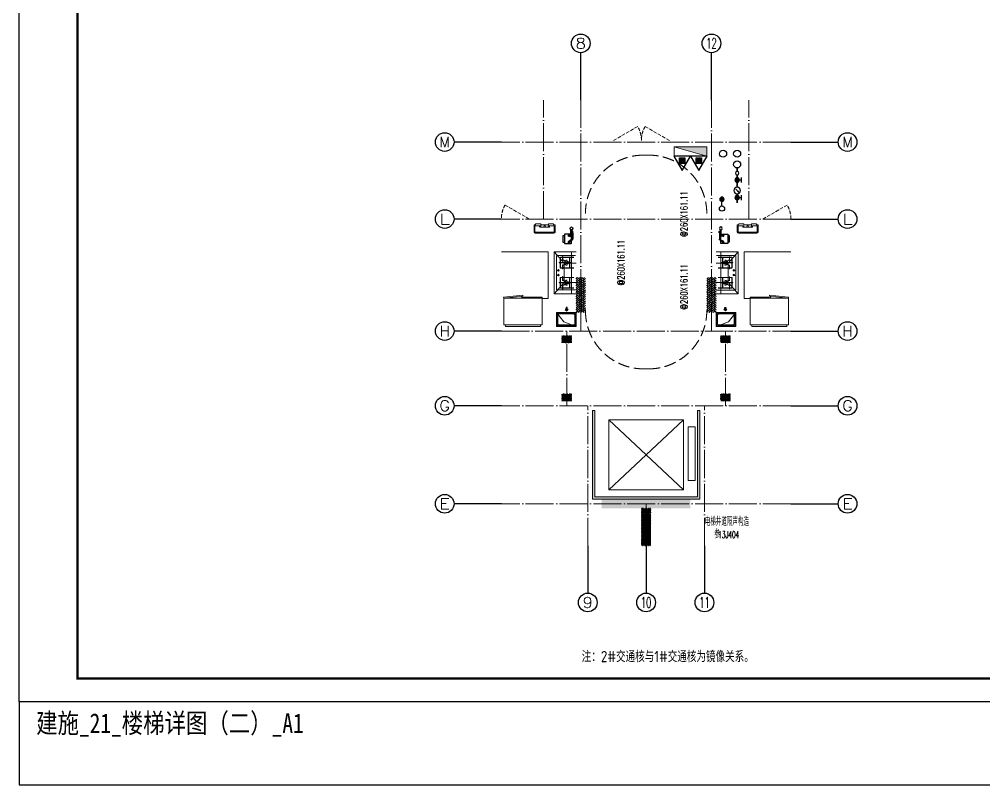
# Model space of a CAD drawing. Extents: x -518115 to 790560, y -210384 to 1628073.
# Drawn here: x 540130 to 560790, y -6684 to 9715 of the extents above; entities that cross this region are included whole.
import ezdxf
from ezdxf.enums import TextEntityAlignment as Align

# ---------------------------------------------------------------- set-up
doc = ezdxf.new("R2010")
doc.units = 0
doc.header["$LTSCALE"] = 1000
doc.header["$MEASUREMENT"] = 0
doc.linetypes.add('DASH', pattern=[0.35, 0.25, -0.1])
doc.linetypes.add('DOTE', pattern=[2.42, 2, -0.2, 0.02, -0.2])
for name, color, linetype, lineweight in [('3.5方案汇报，与郭总、侯月琴确定户型_t8$0$STAIR', 2, 'Continuous', 18), ('DOTE', 19, 'DOTE', 9), ('EQUIP_消火栓', 242, 'Continuous', 18), ('LVTRY', 1, 'Continuous', 13), ('PUB_HATCH', 8, 'Continuous', 9), ('STAIR', 2, 'Continuous', 18), ('WINDOW', 144, 'Continuous', 15), ('填充', 251, 'Continuous', 5), ('平面-空调预留孔', 173, 'Continuous', 15), ('立面-洞口示意', 152, 'Continuous', 13)]:
    doc.layers.add(name, color=color, linetype=linetype, lineweight=lineweight)
for name, color, linetype in [('AH-FURNITURE', 1, 'Continuous'), ('AXIS', 3, 'Continuous'), ('AXIS_TEXT', 4, 'Continuous'), ('EQUIP_地漏', 7, 'Continuous'), ('EQUIP_消防', 7, 'Continuous'), ('PUB_TEXT', 4, 'Continuous'), ('VPIPE-凝结', 150, 'Continuous'), ('VPIPE-废水', 31, 'Continuous'), ('VPIPE-消防', 1, 'TG_X'), ('VPIPE-给水', 3, 'TG_J'), ('保温', 6, 'Continuous'), ('图框', 140, 'Continuous'), ('导图字', 7, 'Continuous'), ('建筑-排气道', 9, 'Continuous'), ('污水', 3, 'Continuous'), ('给水', 4, 'Continuous')]:
    doc.layers.add(name, color=color, linetype=linetype)
doc.layers.add('yichutu', color=7, linetype='Continuous', true_color=0xffffff, plot=False)
doc.styles.add('_TCH_AXIS', font='COMPLEX', dxfattribs={"bigfont": 'GBCBIG'})
doc.styles.add('_TCH_DIM', font='SIMPLEX.shx', dxfattribs={"width": 0.7, "bigfont": 'GBCBIG.shx'})
doc.styles.add('COMPLEX', font='COMPLEX')
doc.styles.get("Standard").update_dxf_attribs({"font": 'gbenor.shx', "bigfont": 'gbcbig.shx'})
doc.styles.add('TG_LINETYPE', font='SIMPLEX', dxfattribs={"width": 0.8, "height": 3, "bigfont": 'HZTXT'})
doc.styles.add('黑体', font='')
doc.styles.get('黑体').set_extended_font_data('SimHei')
doc.linetypes.add('TG_J', pattern='A,2,-0.22,["J",TG_LINETYPE,S=0.1,R=0,X=-0.18,Y=-0.15],0', length=2.22)
doc.linetypes.add('TG_X', pattern='A,4,-0.3,["X",TG_LINETYPE,S=0.1,R=0,X=-0.23,Y=-0.15],0', length=4.3)
pattern_1 = [(45, (120441.77, -369288.734), (0, 47.4157523), [100.584, -33.528]), (135, (120465.476, -369265.026), (3e-15, 47.4157523), [100.584, -33.528])]
pattern_2 = [(90, (120441.769, -369288.734), (-16.49778, 1e-15), [9.525, -19.05]), (210, (120441.769, -369288.734), (8.24889, -14.2874966), [9.525, -19.05]), (150, (120441.769, -369279.209), (-8.24889, -14.2874966), [9.525, -19.05])]

# ---------------------------------------------------------------- blocks, each defined once
blk = doc.blocks.new('A$C549D2611')
at = {"layer": '图框'}
blk.add_lwpolyline([(0, 0), (42050, 0), (42050, -29700), (0, -29700)], close=True, dxfattribs=at)
blk.add_lwpolyline([(0, 0), (42050, 0), (42050, -29700), (0, -29700)], close=True, dxfattribs=at)
at = {"layer": '图框', "const_width": 50}
blk.add_lwpolyline([(41550, -29200), (41550, -500), (1250, -500), (1250, -29200)], close=True, dxfattribs=at)
blk = doc.blocks.new('_AXISO')
blk.add_circle((0, 0), 0.5)
at = {"layer": 'AXIS_TEXT', "style": 'COMPLEX', "width": 1.041667}
blk.add_attdef('A', text='', height=0.56, dxfattribs=at).set_placement((-0.25, -0.28), (0.25, -0.28), align=Align.FIT)
blk = doc.blocks.new('$TwtSys$00000141')
at = {"color": 1}
for p, q in [((-47, 4), (-5, 46)), ((-47, 4), (-5, 46)), ((-44, -18), (18, 44)), ((-44, -18), (18, 44)), ((-33, -33), (33, 33)), ((-33, -33), (33, 33)), ((-16, -44), (44, 16)), ((-16, -44), (44, 16)), ((6, -46), (46, -6)), ((6, -46), (46, -6))]:
    blk.add_line(p, q, dxfattribs=at)
blk.add_circle((0, 0), 47, dxfattribs=at)
blk.add_circle((0, 0), 47, dxfattribs=at)
blk = doc.blocks.new('A$C2705576B')
at = {"layer": '给水'}
h = blk.add_hatch(color=256, dxfattribs=at)
edge = h.paths.add_edge_path()
edge.add_arc((417, -1741), 47.2, 0, 360)
h = blk.add_hatch(color=256, dxfattribs=at)
edge = h.paths.add_edge_path()
edge.add_arc((795, -1741), 47.2, 0, 360)
for p, q in [((363, -1645), (472, -1645)), ((417, -1741), (417, -1645)), ((740, -1645), (849, -1645)), ((795, -1741), (795, -1645)), ((601, -1768), (525, -1704)), ((525, -1704), (564, -1715))]:
    blk.add_line(p, q, dxfattribs=at)
at = {"layer": '给水', "const_width": 35.4}
for points in [[(499, -1741), (302, -1741)], [(903, -1741), (641, -1741)], [(1053, -1741), (978, -1741)]]:
    blk.add_lwpolyline(points, dxfattribs=at)
at = {"layer": '给水'}
for centre, radius in [((417, -1741), 47.2), ((570, -1741), 70.8), ((795, -1741), 47.2), ((941, -1741), 37.5)]:
    blk.add_circle(centre, radius, dxfattribs=at)
blk = doc.blocks.new('FRSDFDGDGDRGDR')
at = {"layer": '平面-空调预留孔'}
for p, q in [((699612, 775044), (699612, 775441)), ((699619, 775448), (699746, 775448)), ((699746, 775448), (699746, 775355)), ((699720, 775342), (699720, 775143)), ((699727, 775349), (699740, 775349)), ((699746, 775037), (699619, 775037)), ((699727, 775136), (699740, 775136)), ((699746, 775130), (699746, 775037))]:
    blk.add_line(p, q, dxfattribs=at)
blk.add_lwpolyline([(699766, 775167), (699793, 775154), (699793, 775057), (699766, 775044), (699766, 775018), (699619, 775018, -0.414214), (699593, 775044), (699593, 775441, -0.414214), (699619, 775468), (699766, 775468), (699766, 775441), (699793, 775428), (699793, 775332), (699766, 775318)], format="xyb", close=True, dxfattribs=at)
for centre, radius in [((699740, 775243), 15.8), ((699740, 775332), 10.6), ((699740, 775154), 10.6)]:
    blk.add_circle(centre, radius, dxfattribs=at)
for centre, start, end in [((699619, 775441), 90, 180), ((699727, 775342), 90, 180), ((699740, 775355), 270, 360), ((699619, 775044), 180, 270), ((699727, 775143), 180, 270), ((699740, 775130), 0, 90)]:
    blk.add_arc(centre, 6.6, start, end, dxfattribs=at)
blk = doc.blocks.new('*U68')
h = blk.add_hatch(color=5)
h.set_gradient(color1=(0, 0, 255), rotation=180, tint=1)
h.paths.add_polyline_path([(0, 0), (-6.35, -6.35), (-6.35, -2.159), (-15, -2.159), (-15, 2.159), (-6.35, 2.159), (-6.35, 6.35)])
at = {"color": 0, "linetype": 'Continuous'}
blk.add_lwpolyline([(0, 0), (-6.35, -6.35), (-6.35, -2.159), (-15, -2.159), (-15, 2.159), (-6.35, 2.159), (-6.35, 6.35)], close=True, dxfattribs=at)
blk = doc.blocks.new('sgrsefv')
at = {"layer": 'PUB_HATCH'}
blk.add_hatch(color=256, dxfattribs=at).paths.add_polyline_path([(1112933, 840916), (1112933, 840646), (1113073, 840646), (1113073, 840661), (1112968, 840661), (1112948, 840681), (1112948, 840881), (1112968, 840901), (1113288, 840901), (1113308, 840881), (1113308, 840681), (1113288, 840661), (1113183, 840661), (1113183, 840646), (1113323, 840646), (1113323, 840916)])
at = {"layer": 'LVTRY', "color": 1}
for p, q in [((1113073, 840661), (1113073, 840646)), ((1113183, 840661), (1113183, 840646))]:
    blk.add_line(p, q, dxfattribs=at)
for points in [[(1112918, 840931), (1113338, 840931), (1113338, 840631), (1112918, 840631)], [(1112933, 840916), (1113323, 840916), (1113323, 840646), (1112933, 840646)], [(1113288, 840661), (1112968, 840661), (1112948, 840681), (1112948, 840881), (1112968, 840901), (1113288, 840901), (1113308, 840881), (1113308, 840681), (1113288, 840661)]]:
    blk.add_lwpolyline(points, close=True, dxfattribs=at)
at = {"layer": '立面-洞口示意'}
blk.add_lwpolyline([(1112918, 840931), (1113182, 840837), (1113338, 840631)], dxfattribs=at)
at = {"layer": '建筑-排气道', "xscale": -5, "yscale": 5, "zscale": 5, "rotation": 270}
blk.add_blockref('*U68', (1113118, 840599), dxfattribs=at)
blk = doc.blocks.new('A-Kitchen-7')
at = {"layer": 'LVTRY'}
for p, q in [((-519, 780), (-7, 834)), ((-515, 756), (-519, 780)), ((-4, 811), (-515, 756)), ((-29, 767), (-35, 806)), ((-7, 834), (-4, 811)), ((515, 780), (0, 780)), ((0, 756), (0, 780)), ((515, 756), (515, 780)), ((515, 756), (-515, 756)), ((-515, 756), (-515, 40)), ((-486, 761), (-485, 756)), ((-29, 767), (-112, 756)), ((515, 40), (515, 756)), ((-515, 40), (515, 40))]:
    blk.add_line(p, q, dxfattribs=at)
blk.add_lwpolyline([(-469, 40), (-469, 0), (469, 0), (469, 40)], close=True, dxfattribs=at)
blk = doc.blocks.new('A$C60D053AF')
at = {"layer": 'AH-FURNITURE', "color": 8}
for p, q in [((233, -90), (128, -90)), ((233, -110), (128, -110)), ((193, -71), (328, -71)), ((193, -91), (328, -91)), ((245, -129), (245, -122)), ((265, -129), (265, -122)), ((342, -97), (370, -143)), ((356, -83), (384, -129)), ((255, -281), (255, -251)), ((255, -281), (393, -281)), ((393, -281), (393, -251))]:
    blk.add_line(p, q, dxfattribs=at)
for points in [[(170, -68, 1), (170, -94), (193, -94), (193, -68)], [(234, -251), (414, -251, 0.414214), (424, -241), (424, -111, 0.414214), (414, -101), (234, -101, 0.414214), (224, -111), (224, -241, 0.414214)], [(268, -122), (268, -107, 0.414214), (248, -87), (233, -87), (233, -113), (242, -113), (242, -122)], [(242, -152, 1), (268, -152), (268, -129), (242, -129)], [(384, -161, 1), (402, -143), (386, -127), (368, -145)]]:
    blk.add_lwpolyline(points, format="xyb", close=True, dxfattribs=at)
for centre, radius in [((100, -100), 30), ((255, -152), 15), ((255, -152), 10), ((393, -152), 15), ((393, -152), 10)]:
    blk.add_circle(centre, radius, dxfattribs=at)
for radius in [40, 20]:
    blk.add_arc((328, -111), radius, 45, 90, dxfattribs=at)
blk = doc.blocks.new('$TwtSys$00000546')
h = blk.add_hatch()
h.set_pattern_fill('ANSI31', color=1, scale=200, style=0)
h.set_pattern_definition([(45, (-38543.802, -6670.83), (-17.67767, 17.67767), [])])
h.paths.add_polyline_path([(-65, 174), (65, 174), (65, 44), (-65, 44)])
at = {"color": 1}
for points in [[(0, 344), (-198, 0), (198, 0)], [(-65, 174), (65, 174), (65, 44), (-65, 44)]]:
    blk.add_lwpolyline(points, close=True, dxfattribs=at)
blk = doc.blocks.new('$TwtSys$00000434')
for p, q in [((-0.5, 0.5), (-0.5, -0.5)), ((-0.5, -0.5), (0.5, 0.5)), ((0.5, 0.5), (-0.5, 0.5)), ((0.5, -0.5), (0.5, 0.5)), ((-0.5, -0.5), (0.5, -0.5))]:
    blk.add_line(p, q)
blk.add_solid([(0.5, -0.5), (0.5, 0.5), (-0.5, -0.5)])
blk = doc.blocks.new('yct-841-594-84100-59399.9999999999-100-1000.0')
at = {"color": 7, "true_color": 0xffffff}
blk.add_lwpolyline([(0, -3549), (80358, -3549), (80358, 0), (0, 0)], close=True, dxfattribs=at)
at = {"layer": 'yichutu', "color": 7, "true_color": 0xffffff}
blk.add_lwpolyline([(0, 0), (0, 59400), (84100, 59400), (84100, 0)], close=True, dxfattribs=at)

msp = doc.modelspace()

# ---------------------------------------------------------------- hatches: boundary and pattern name
at = {"layer": '保温', "linetype": 'ByBlock', "ltscale": 10}
h = msp.add_hatch(dxfattribs=at)
h.set_pattern_fill('AR-HBONE', color=251, scale=55)
h.set_pattern_definition(pattern_1)
h.paths.add_polyline_path([(552058.2, 3435.3), (552258.2, 3435.3), (552258.4, 4185), (552058.4, 4185)])
h = msp.add_hatch(dxfattribs=at)
h.set_pattern_fill('AR-HBONE', color=251, scale=55)
h.set_pattern_definition(pattern_1)
h.paths.add_polyline_path([(555058.3, 3435.3), (554858.3, 3435.3), (554858.2, 4185), (555058.2, 4185)])
at = {"layer": '保温', "linetype": 'Continuous', "ltscale": 10}
h = msp.add_hatch(dxfattribs=at)
h.set_pattern_fill('HEX', color=251, scale=10, angle=90, style=0)
h.set_pattern_definition(pattern_2)
h.paths.add_polyline_path([(551758.3, 2785), (551958.3, 2785), (551958.4, 2935), (551758.4, 2935)])
h = msp.add_hatch(dxfattribs=at)
h.set_pattern_fill('HEX', color=251, scale=10, angle=90, style=0)
h.set_pattern_definition(pattern_2)
h.paths.add_polyline_path([(555358.3, 2785), (555158.3, 2785), (555158.2, 2935), (555358.2, 2935)])
h = msp.add_hatch(dxfattribs=at)
h.set_pattern_fill('HEX', color=251, scale=10, angle=90, style=0)
h.set_pattern_definition(pattern_2)
h.paths.add_polyline_path([(551758.3, 1535), (551958.3, 1535), (551958.4, 1685), (551758.4, 1685)])
h = msp.add_hatch(dxfattribs=at)
h.set_pattern_fill('HEX', color=251, scale=10, angle=90, style=0)
h.set_pattern_definition(pattern_2)
h.paths.add_polyline_path([(555358.3, 1535), (555158.3, 1535), (555158.2, 1685), (555358.2, 1685)])
h = msp.add_hatch(dxfattribs=at)
h.set_pattern_fill('HEX', color=251, scale=10, angle=90, style=0)
h.set_pattern_definition([(90, (49675.877, -520913.47), (-16.49778, 1e-15), [9.525, -19.05]), (210, (49675.877, -520913.47), (8.24889, -14.2874966), [9.525, -19.05]), (150, (49675.877, -520903.945), (-8.24889, -14.2874966), [9.525, -19.05])])
h.paths.add_polyline_path([(554508.3, -765), (554508.3, -565), (552608.3, -565), (552608.3, -765)])
h = msp.add_hatch(dxfattribs=at)
h.set_pattern_fill('HEX', color=251, scale=10, angle=90, style=0)
h.set_pattern_definition([(90, (49675.877, -521413.47), (-16.49778, 1e-15), [9.525, -19.05]), (210, (49675.877, -521413.47), (8.24889, -14.2874966), [9.525, -19.05]), (150, (49675.877, -521403.945), (-8.24889, -14.2874966), [9.525, -19.05])])
h.paths.add_polyline_path([(553458.4, -1565), (553658.4, -1565), (553658.4, -765), (553458.4, -765)])
at = {"layer": '填充'}
h = msp.add_hatch(dxfattribs=at)
h.set_pattern_fill('隔热材料02', color=256, scale=100, style=0)
h.set_pattern_definition([(0, (-620650.05, -609303.637), (0, 50), []), (0, (-620650.05, -609286.97), (0, 50), []), (270, (-620606.31, -609278.34), (50, -9e-15), [5.01775, -44.98225]), (270, (-620643.767, -609278.34), (50, -9e-15), [5.01775, -44.98225]), (90, (-620618.255, -609312.27), (-50, 3e-15), [5.01775, -44.98225]), (90, (-620631.82, -609312.27), (-50, 3e-15), [5.01775, -44.98225]), (180, (-620600.025, -609320.303), (-6e-15, -50), [50.02425, 0.02425]), (135, (-620613.983, -609317.795), (3e-15, 49.99987405), [4.268, -66.44275]), (116.56505, (-620567, -609314.777), (0.00011283, 49.99993342), [2.805, -108.9985]), (116.56505, (-620617, -609314.777), (0.00011283, 49.99993342), [2.805, -108.9985]), (153.43495, (-620558.965, -609320.303), (-0.0001128, 49.9999334), [5.61, -106.1935]), (153.43495, (-620608.965, -609320.303), (-0.0001128, 49.9999334), [5.61, -106.1935]), (63.43495, (-620568.255, -609307.25), (-0.00011283, 49.99993342), [26.714, -85.0895]), (63.43495, (-620618.255, -609307.25), (-0.00011283, 49.99993342), [26.714, -85.0895]), (116.56505, (-620556.308, -609278.339), (0.00011283, 49.99993342), [2.805, -108.9985]), (116.56505, (-620606.308, -609278.339), (0.00011283, 49.99993342), [2.805, -108.9985]), (135, (-620607.563, -609275.83), (3e-15, 49.99987405), [4.268, -66.44275]), (153.43495, (-620560.58, -609272.81), (-0.0001128, 49.9999334), [5.61, -106.1935]), (153.43495, (-620610.58, -609272.81), (-0.0001128, 49.9999334), [5.61, -106.1935]), (45, (-620642.512, -609275.83), (0, 49.99987405), [4.268, -66.44275]), (63.43495, (-620593.767, -609278.339), (-0.00011283, 49.99993342), [2.805, -108.9985]), (63.43495, (-620643.767, -609278.339), (-0.00011283, 49.99993342), [2.805, -108.9985]), (26.56505, (-620589.495, -609272.81), (0.0001128, 49.9999334), [5.61, -106.1935]), (26.56505, (-620639.495, -609272.81), (0.0001128, 49.9999334), [5.61, -106.1935]), (116.56505, (-620581.82, -609307.25), (0.00011283, 49.99993342), [26.714, -85.0895]), (116.56505, (-620631.82, -609307.25), (0.00011283, 49.99993342), [26.714, -85.0895]), (45, (-620636.092, -609317.795), (0, 49.99987405), [4.268, -66.44275]), (63.43495, (-620583.074, -609314.777), (-0.00011283, 49.99993342), [2.805, -108.9985]), (63.43495, (-620633.074, -609314.777), (-0.00011283, 49.99993342), [2.805, -108.9985]), (26.56505, (-620591.11, -609320.303), (0.0001128, 49.9999334), [5.61, -106.1935]), (26.56505, (-620641.11, -609320.303), (0.0001128, 49.9999334), [5.61, -106.1935])])
h.paths.add_polyline_path([(554658.3, 1335), (554708.3, 1335), (554708.3, -565), (552408.3, -565), (552408.3, 1335), (552458.3, 1335), (552458.3, -515), (554658.3, -515)])

# ---------------------------------------------------------------- linework, layer by layer
at = {"layer": '3.5方案汇报，与郭总、侯月琴确定户型_t8$0$STAIR'}
for p, q in [((552758.3, 1135), (554358.3, -365)), ((554358.3, 1135), (552758.3, -365))]:
    msp.add_line(p, q, dxfattribs=at)
for points in [[(552758.3, -365), (552758.3, 1135), (554358.3, 1135), (554358.3, -365)], [(554458.3, -165), (554458.3, 985), (554608.3, 985), (554608.3, -165)]]:
    msp.add_lwpolyline(points, close=True, dxfattribs=at)
at = {"layer": 'AXIS'}
for p, q in [((552158.3, 7985), (552158.3, 8999.6)), ((554958.3, 7985), (554958.3, 8999.6)), ((550458.3, 7085), (549443.7, 7085)), ((556658.3, 7085), (557673, 7085)), ((550458.3, 5435), (549443.7, 5435)), ((556658.3, 5435), (557673, 5435)), ((550458.3, 3035.3), (549443.7, 3035.3)), ((556658.3, 3035.3), (557673, 3035.3)), ((550458.3, 1435), (549443.7, 1435)), ((556658.3, 1435), (557673, 1435)), ((550458.3, -665), (549443.7, -665)), ((556658.3, -665), (557673, -665)), ((552308.3, -1565), (552308.3, -2579.6)), ((553557.9, -1565), (553557.9, -2579.6)), ((554808.3, -1565), (554808.3, -2579.6))]:
    msp.add_line(p, q, dxfattribs=at)
at = {"layer": 'DOTE', "linetype": 'DOTE', "ltscale": 0.3}
for p, q in [((551358.3, 5435), (551358.3, 7985)), ((552158.3, 3035.3), (552158.3, 7985)), ((554958.3, 3035.3), (554958.3, 7985)), ((555758.3, 5435), (555758.3, 7985)), ((556658.3, 7085), (550458.3, 7085)), ((556658.3, 5435), (550458.3, 5435)), ((550458.3, 3035.3), (556658.3, 3035.3)), ((551858.3, 1435), (551858.3, 3035)), ((555258.3, 1435), (555258.3, 3035)), ((556658.3, 1435), (550458.3, 1435)), ((552308.3, -1565), (552308.3, 1435)), ((554808.3, -1565), (554808.3, 1435)), ((556658.3, -665), (550458.3, -665)), ((553558.3, -665), (553558.3, -1565))]:
    msp.add_line(p, q, dxfattribs=at)
at = {"layer": 'LVTRY', "color": 251}
for p, q in [((551588.1, 4735.6), (551588.1, 3835.6)), ((552058.3, 4735.6), (551588.1, 4735.6)), ((551804.1, 4492.6), (551588.1, 4735.6)), ((551958.3, 3835.6), (551958.3, 4735.6)), ((555058.3, 4735), (555528.6, 4735)), ((555158.3, 3835), (555158.3, 4735)), ((555312.6, 4492), (555528.6, 4735)), ((555528.6, 4735), (555528.6, 3835)), ((551804.1, 4492.6), (551804.1, 4077.5)), ((552058.3, 4492.6), (551804.1, 4492.6)), ((555058.3, 4492), (555312.6, 4492)), ((555312.6, 4492), (555312.6, 4076.9)), ((551588.1, 3835.6), (551804.1, 4077.5)), ((551804.1, 4077.5), (552058.3, 4077.5)), ((555312.6, 4076.9), (555058.3, 4076.9)), ((555528.6, 3835), (555312.6, 4076.9)), ((551588.1, 3835.6), (552058.3, 3835.6)), ((555528.6, 3835), (555058.3, 3835))]:
    msp.add_line(p, q, dxfattribs=at)
at = {"layer": 'LVTRY'}
for p, q in [((551638.3, 3925.6), (551638.3, 4645.6)), ((551648.3, 4655.6), (552048.3, 4655.6)), ((551718.3, 4605.6), (551718.3, 4395.6)), ((551723.3, 4605.6), (551723.3, 4395.6)), ((552013.3, 4615.6), (551728.3, 4615.6)), ((552013.3, 4610.6), (551728.3, 4610.6)), ((551773.1, 4635.6), (551768.6, 4635.6)), ((551768.6, 4635.6), (551768.6, 4545.6)), ((551768.6, 4545.6), (551773.1, 4545.6)), ((551773.1, 4545.6), (551773.1, 4635.6)), ((551918.3, 4395.6), (551918.3, 4605.6)), ((551923.3, 4395.6), (551923.3, 4605.6)), ((551958.3, 4645.6), (551958.3, 3925.6)), ((555468.3, 4655), (555068.3, 4655)), ((555103.3, 4615), (555388.3, 4615)), ((555103.3, 4610), (555388.3, 4610)), ((555158.3, 4645), (555158.3, 3925)), ((555193.3, 4395), (555193.3, 4605)), ((555198.3, 4395), (555198.3, 4605)), ((555343.6, 4635), (555348.1, 4635)), ((555343.6, 4545), (555343.6, 4635)), ((555348.1, 4635), (555348.1, 4545)), ((555393.3, 4605), (555393.3, 4395)), ((555398.3, 4605), (555398.3, 4395)), ((555478.3, 3925), (555478.3, 4645)), ((551678.3, 4316.2), (551678.3, 4355)), ((551698.3, 4498.3), (551698.3, 4502.8)), ((551698.3, 4502.8), (551825.8, 4502.8)), ((551825.8, 4498.3), (551698.3, 4498.3)), ((551728.3, 4390.6), (552013.3, 4390.6)), ((551728.3, 4385.6), (552013.3, 4385.6)), ((551768.6, 4455.6), (551773.1, 4455.6)), ((551768.6, 4365.6), (551768.6, 4455.6)), ((551773.1, 4365.6), (551768.6, 4365.6)), ((551773.1, 4455.6), (551773.1, 4365.6)), ((551815.8, 4502.8), (551815.8, 4498.3)), ((551943.3, 4502.8), (551815.8, 4502.8)), ((551815.8, 4498.3), (551943.3, 4498.3)), ((551825.8, 4502.8), (551825.8, 4498.3)), ((551943.3, 4498.3), (551943.3, 4502.8)), ((551958.3, 4077.5), (551958.3, 4492.6)), ((555388.3, 4390), (555103.3, 4390)), ((555388.3, 4385), (555103.3, 4385)), ((555158.3, 4076.9), (555158.3, 4492)), ((555173.3, 4497.7), (555173.3, 4502.2)), ((555173.3, 4502.2), (555300.8, 4502.2)), ((555300.8, 4497.7), (555173.3, 4497.7)), ((555290.8, 4502.2), (555290.8, 4497.7)), ((555418.3, 4502.2), (555290.8, 4502.2)), ((555290.8, 4497.7), (555418.3, 4497.7)), ((555300.8, 4502.2), (555300.8, 4497.7)), ((555348.1, 4545), (555343.6, 4545)), ((555343.6, 4455), (555343.6, 4365)), ((555348.1, 4455), (555343.6, 4455)), ((555343.6, 4365), (555348.1, 4365)), ((555348.1, 4365), (555348.1, 4455)), ((555418.3, 4497.7), (555418.3, 4502.2)), ((555438.3, 4315.6), (555438.3, 4354.4)), ((551658.9, 4335.6), (551697.7, 4335.6)), ((551658.9, 4235.6), (551697.7, 4235.6)), ((551678.3, 4216.2), (551678.3, 4255)), ((551718.3, 3965.6), (551718.3, 4175.6)), ((551723.3, 3965.6), (551723.3, 4175.6)), ((551728.3, 4185.6), (552013.3, 4185.6)), ((551728.3, 4180.6), (552013.3, 4180.6)), ((551773.1, 4205.6), (551768.6, 4205.6)), ((551768.6, 4205.6), (551768.6, 4115.6)), ((551773.1, 4115.6), (551773.1, 4205.6)), ((551918.3, 4175.6), (551918.3, 3965.6)), ((551923.3, 4175.6), (551923.3, 3965.6)), ((555388.3, 4185), (555103.3, 4185)), ((555388.3, 4180), (555103.3, 4180)), ((555193.3, 4175), (555193.3, 3965)), ((555198.3, 4175), (555198.3, 3965)), ((555343.6, 4205), (555348.1, 4205)), ((555343.6, 4115), (555343.6, 4205)), ((555348.1, 4205), (555348.1, 4115)), ((555393.3, 3965), (555393.3, 4175)), ((555398.3, 3965), (555398.3, 4175)), ((555457.7, 4335), (555419, 4335)), ((555457.7, 4235), (555419, 4235)), ((555438.3, 4215.6), (555438.3, 4254.4)), ((551698.3, 4072.8), (551698.3, 4068.3)), ((551825.8, 4072.8), (551698.3, 4072.8)), ((551698.3, 4068.3), (551825.8, 4068.3)), ((552013.3, 3960.6), (551728.3, 3960.6)), ((552013.3, 3955.6), (551728.3, 3955.6)), ((551768.6, 4115.6), (551773.1, 4115.6)), ((551768.6, 4025.6), (551773.1, 4025.6)), ((551768.6, 3935.6), (551768.6, 4025.6)), ((551773.1, 3935.6), (551768.6, 3935.6)), ((551773.1, 4025.6), (551773.1, 3935.6)), ((551815.8, 4072.8), (551943.3, 4072.8)), ((551815.8, 4068.3), (551815.8, 4072.8)), ((551943.3, 4068.3), (551815.8, 4068.3)), ((551825.8, 4068.3), (551825.8, 4072.8)), ((551943.3, 4072.8), (551943.3, 4068.3)), ((555103.3, 3960), (555388.3, 3960)), ((555103.3, 3955), (555388.3, 3955)), ((555173.3, 4072.2), (555173.3, 4067.7)), ((555300.8, 4072.2), (555173.3, 4072.2)), ((555173.3, 4067.7), (555300.8, 4067.7)), ((555290.8, 4072.2), (555418.3, 4072.2)), ((555290.8, 4067.7), (555290.8, 4072.2)), ((555418.3, 4067.7), (555290.8, 4067.7)), ((555300.8, 4067.7), (555300.8, 4072.2)), ((555348.1, 4115), (555343.6, 4115)), ((555343.6, 4025), (555343.6, 3935)), ((555348.1, 4025), (555343.6, 4025)), ((555343.6, 3935), (555348.1, 3935)), ((555348.1, 3935), (555348.1, 4025)), ((555418.3, 4072.2), (555418.3, 4067.7)), ((552048.3, 3915.6), (551648.3, 3915.6)), ((555068.3, 3915), (555468.3, 3915))]:
    msp.add_line(p, q, dxfattribs=at)
for points in [[(551332.3, 3735.6), (551458.3, 3735.6), (551458.3, 4735.6), (550458.3, 4735.6)], [(555784.3, 3735), (555658.3, 3735), (555658.3, 4735), (556658.3, 4735)]]:
    msp.add_lwpolyline(points, dxfattribs=at)
for centre, radius in [((551678.3, 4335.6), 17), ((551870.8, 4500.6), 29.7), ((551870.8, 4500.6), 11.7), ((555245.8, 4500), 29.7), ((555245.8, 4500), 11.7), ((555438.3, 4335), 17), ((551678.3, 4235.6), 17), ((555438.3, 4235), 17), ((551870.8, 4070.6), 29.7), ((551870.8, 4070.6), 11.7), ((555245.8, 4070), 29.7), ((555245.8, 4070), 11.7)]:
    msp.add_circle(centre, radius, dxfattribs=at)
for centre, radius, start, end in [((551648.3, 4645.6), 10, 90, 180), ((551728.3, 4605.6), 10, 90, 180), ((551728.3, 4605.6), 5, 90, 180), ((551770.8, 4500.6), 56.7, 2.27424, 87.72576), ((551770.8, 4500.6), 52.2, 2.47041, 87.52959), ((551870.8, 4500.6), 56.7, 92.27424, 177.72576), ((551870.8, 4500.6), 52.2, 92.47041, 177.52959), ((551913.3, 4605.6), 10, 0, 90), ((551913.3, 4605.6), 5, 0, 90), ((551948.3, 4645.6), 10, 0, 90), ((555168.3, 4645), 10, 90, 180), ((555203.3, 4605), 10, 90, 180), ((555203.3, 4605), 5, 90, 180), ((555245.8, 4500), 56.7, 2.27424, 87.72576), ((555245.8, 4500), 52.2, 2.47041, 87.52959), ((555345.8, 4500), 56.7, 92.27424, 177.72576), ((555345.8, 4500), 52.2, 92.47041, 177.52959), ((555388.3, 4605), 10, 0, 90), ((555388.3, 4605), 5, 0, 90), ((555468.3, 4645), 10, 0, 90), ((551728.3, 4395.6), 10, 180, 270), ((551728.3, 4395.6), 5, 180, 270), ((551770.8, 4500.6), 52.2, 272.47041, 357.52959), ((551770.8, 4500.6), 56.7, 272.27424, 357.72576), ((551870.8, 4500.6), 56.7, 182.27424, 267.72576), ((551870.8, 4500.6), 52.2, 182.47041, 267.52959), ((551913.3, 4395.6), 10, 270, 0), ((551913.3, 4395.6), 5, 270, 0), ((555203.3, 4395), 10, 180, 270), ((555203.3, 4395), 5, 180, 270), ((555245.8, 4500), 52.2, 272.47041, 357.52959), ((555245.8, 4500), 56.7, 272.27424, 357.72576), ((555345.8, 4500), 56.7, 182.27424, 267.72576), ((555345.8, 4500), 52.2, 182.47041, 267.52959), ((555388.3, 4395), 10, 270, 0), ((555388.3, 4395), 5, 270, 0), ((551728.3, 4175.6), 10, 90, 180), ((551728.3, 4175.6), 5, 90, 180), ((551913.3, 4175.6), 10, 0, 90), ((551913.3, 4175.6), 5, 0, 90), ((555203.3, 4175), 10, 90, 180), ((555203.3, 4175), 5, 90, 180), ((555388.3, 4175), 10, 0, 90), ((555388.3, 4175), 5, 0, 90), ((551648.3, 3925.6), 10, 180, 270), ((551728.3, 3965.6), 10, 180, 270), ((551728.3, 3965.6), 5, 180, 270), ((551770.8, 4070.6), 56.7, 2.27424, 87.72576), ((551770.8, 4070.6), 52.2, 2.47041, 87.52959), ((551770.8, 4070.6), 52.2, 272.47041, 357.52959), ((551770.8, 4070.6), 56.7, 272.27424, 357.72576), ((551870.8, 4070.6), 56.7, 92.27424, 177.72576), ((551870.8, 4070.6), 56.7, 182.27424, 267.72576), ((551870.8, 4070.6), 52.2, 92.47041, 177.52959), ((551870.8, 4070.6), 52.2, 182.47041, 267.52959), ((551913.3, 3965.6), 10, 270, 0), ((551913.3, 3965.6), 5, 270, 0), ((551948.3, 3925.6), 10, 270, 0), ((555203.3, 3965), 10, 180, 270), ((555203.3, 3965), 5, 180, 270), ((555245.8, 4070), 56.7, 2.27424, 87.72576), ((555245.8, 4070), 52.2, 2.47041, 87.52959), ((555245.8, 4070), 52.2, 272.47041, 357.52959), ((555245.8, 4070), 56.7, 272.27424, 357.72576), ((555345.8, 4070), 56.7, 92.27424, 177.72576), ((555345.8, 4070), 56.7, 182.27424, 267.72576), ((555345.8, 4070), 52.2, 92.47041, 177.52959), ((555345.8, 4070), 52.2, 182.47041, 267.52959), ((555388.3, 3965), 10, 270, 0), ((555388.3, 3965), 5, 270, 0), ((555168.3, 3925), 10, 180, 270), ((555468.3, 3925), 10, 270, 0)]:
    msp.add_arc(centre, radius, start, end, dxfattribs=at)
at = {"layer": 'STAIR', "color": 251, "linetype": 'DASH'}
for points in [[(552258.3, 5555, -0.4142136), (553508.3, 6805), (553608.3, 6805, -0.4142136), (554858.3, 5555)], [(552258.3, 3475, 0.4142136), (553508.3, 2225), (553608.3, 2225, 0.4142136), (554858.3, 3475)]]:
    msp.add_lwpolyline(points, format="xyb", dxfattribs=at)
at = {"layer": 'VPIPE-凝结'}
msp.add_line((555183.3, 5715), (555183.3, 5813), dxfattribs=at)
at = {"layer": 'VPIPE-废水'}
msp.add_circle((555183.3, 5660), 55, dxfattribs=at)
at = {"layer": 'VPIPE-消防', "linetype": 'Continuous'}
msp.add_circle((555208.3, 6835), 75, dxfattribs=at)
at = {"layer": 'VPIPE-给水', "linetype": 'Continuous'}
for centre in [(555508.3, 6835), (555508.3, 6605)]:
    msp.add_circle(centre, 75, dxfattribs=at)
at = {"layer": 'WINDOW', "color": 250, "linetype": 'DASH', "ltscale": 0.3}
for points in [[(552858.3, 7118.3), (553378, 7418.3, -0.1316523), (553458.3, 7118.3)], [(554056.5, 7118.3), (553536.9, 7418.3, 0.1316523), (553456.5, 7118.3)], [(551056.5, 5435), (550536.9, 5735, 0.1316523), (550456.5, 5435)], [(556060.2, 5435), (556579.8, 5735, -0.1316523), (556660.2, 5435)], [(556658.3, 5436.1, 0.0004569), (556658.3, 5435)]]:
    msp.add_lwpolyline(points, format="xyb", dxfattribs=at)
at = {"layer": '填充'}
msp.add_lwpolyline([(554658.3, 1335), (554708.3, 1335), (554708.3, -565), (552408.3, -565), (552408.3, 1335), (552458.3, 1335), (552458.3, -515), (554658.3, -515)], close=True, dxfattribs=at)

# ---------------------------------------------------------------- block references
msp.add_blockref('A$C549D2611', (540130.5, 24790.1))
at = {"xscale": -1}
for name, p, rotation in [('FRSDFDGDGDRGDR', (-223859.2, -694456.9), 270), ('A$C60D053AF', (555058.3, 5335), 90), ('sgrsefv', (-557859.9, 844066.6), 180)]:
    msp.add_blockref(name, p, dxfattribs=dict(at, rotation=rotation))
for name, p, rotation in [('A$C60D053AF', (552058.3, 5335.6), 270), ('FRSDFDGDGDRGDR', (1330975.9, -694457.5), 90.00000000000001), ('sgrsefv', (1664976.6, 844067.2), 180)]:
    msp.add_blockref(name, p, dxfattribs=dict(rotation=rotation))
at = {"layer": 'AXIS'}
ref = msp.add_blockref('_AXISO', (552158.3, 9199.6), dxfattribs=dict(at, xscale=400, yscale=400, zscale=400))
ref.add_attrib('A', '8', dxfattribs={"layer": 'AXIS_TEXT', "height": 226.3, "style": '_TCH_AXIS', "width": 1.5}).set_placement((552045.2, 9086.5), (552271.5, 9086.5), align=Align.FIT)
ref = msp.add_blockref('_AXISO', (554958.3, 9199.6), dxfattribs=dict(at, xscale=400, yscale=400, zscale=400))
ref.add_attrib('A', '12', dxfattribs={"layer": 'AXIS_TEXT', "height": 226.27, "style": '_TCH_AXIS', "width": 0.724138}).set_placement((554845.2, 9086.5), (555071.5, 9086.5), align=Align.FIT)
ref = msp.add_blockref('_AXISO', (549243.7, 7085), dxfattribs=dict(at, xscale=400, yscale=400, zscale=400))
ref.add_attrib('A', 'M', dxfattribs={"layer": 'AXIS_TEXT', "height": 226.3, "style": '_TCH_AXIS'}).set_placement((549130.6, 6971.9), (549356.9, 6971.9), align=Align.FIT)
ref = msp.add_blockref('_AXISO', (557873, 7085), dxfattribs=dict(at, xscale=400, yscale=400, zscale=400))
ref.add_attrib('A', 'M', dxfattribs={"layer": 'AXIS_TEXT', "height": 226.3, "style": '_TCH_AXIS'}).set_placement((557759.8, 6971.9), (557986.1, 6971.9), align=Align.FIT)
ref = msp.add_blockref('_AXISO', (549243.7, 5435), dxfattribs=dict(at, xscale=400, yscale=400, zscale=400))
ref.add_attrib('A', 'L', dxfattribs={"layer": 'AXIS_TEXT', "height": 226.3, "style": '_TCH_AXIS', "width": 1.4}).set_placement((549130.6, 5321.9), (549356.9, 5321.9), align=Align.FIT)
ref = msp.add_blockref('_AXISO', (557873, 5435), dxfattribs=dict(at, xscale=400, yscale=400, zscale=400))
ref.add_attrib('A', 'L', dxfattribs={"layer": 'AXIS_TEXT', "height": 226.3, "style": '_TCH_AXIS', "width": 1.4}).set_placement((557759.8, 5321.9), (557986.1, 5321.9), align=Align.FIT)
ref = msp.add_blockref('_AXISO', (549243.7, 3035.3), dxfattribs=dict(at, xscale=400, yscale=400, zscale=400))
ref.add_attrib('A', 'H', dxfattribs={"layer": 'AXIS_TEXT', "height": 226.3, "style": '_TCH_AXIS', "width": 1.05}).set_placement((549130.6, 2922.1), (549356.9, 2922.1), align=Align.FIT)
ref = msp.add_blockref('_AXISO', (557873, 3035.3), dxfattribs=dict(at, xscale=400, yscale=400, zscale=400))
ref.add_attrib('A', 'H', dxfattribs={"layer": 'AXIS_TEXT', "height": 226.3, "style": '_TCH_AXIS', "width": 1.05}).set_placement((557759.8, 2922.1), (557986.1, 2922.1), align=Align.FIT)
ref = msp.add_blockref('_AXISO', (549243.7, 1435), dxfattribs=dict(at, xscale=400, yscale=400, zscale=400))
ref.add_attrib('A', 'G', dxfattribs={"layer": 'AXIS_TEXT', "height": 226.3, "style": '_TCH_AXIS', "width": 1.166667}).set_placement((549130.6, 1321.9), (549356.9, 1321.9), align=Align.FIT)
ref = msp.add_blockref('_AXISO', (557873, 1435), dxfattribs=dict(at, xscale=400, yscale=400, zscale=400))
ref.add_attrib('A', 'G', dxfattribs={"layer": 'AXIS_TEXT', "height": 226.3, "style": '_TCH_AXIS', "width": 1.166667}).set_placement((557759.8, 1321.9), (557986.1, 1321.9), align=Align.FIT)
ref = msp.add_blockref('_AXISO', (549243.7, -665), dxfattribs=dict(at, xscale=400, yscale=400, zscale=400))
ref.add_attrib('A', 'E', dxfattribs={"layer": 'AXIS_TEXT', "height": 226.3, "style": '_TCH_AXIS', "width": 1.3125}).set_placement((549130.6, -778.1), (549356.9, -778.1), align=Align.FIT)
ref = msp.add_blockref('_AXISO', (557873, -665), dxfattribs=dict(at, xscale=400, yscale=400, zscale=400))
ref.add_attrib('A', 'E', dxfattribs={"layer": 'AXIS_TEXT', "height": 226.3, "style": '_TCH_AXIS', "width": 1.3125}).set_placement((557759.8, -778.1), (557986.1, -778.1), align=Align.FIT)
ref = msp.add_blockref('_AXISO', (552308.3, -2779.6), dxfattribs=dict(at, xscale=400, yscale=400, zscale=400))
ref.add_attrib('A', '9', dxfattribs={"layer": 'AXIS_TEXT', "height": 226.3, "style": '_TCH_AXIS', "width": 1.5}).set_placement((552195.2, -2892.8), (552421.5, -2892.8), align=Align.FIT)
ref = msp.add_blockref('_AXISO', (553557.9, -2779.6), dxfattribs=dict(at, xscale=400, yscale=400, zscale=400))
ref.add_attrib('A', '10', dxfattribs={"layer": 'AXIS_TEXT', "height": 226.27, "style": '_TCH_AXIS', "width": 0.724138}).set_placement((553444.7, -2892.8), (553671, -2892.8), align=Align.FIT)
ref = msp.add_blockref('_AXISO', (554808.3, -2779.6), dxfattribs=dict(at, xscale=400, yscale=400, zscale=400))
ref.add_attrib('A', '11', dxfattribs={"layer": 'AXIS_TEXT', "height": 226.27, "style": '_TCH_AXIS', "width": 0.875}).set_placement((554695.2, -2892.8), (554921.5, -2892.8), align=Align.FIT)
at = {"layer": 'EQUIP_地漏', "xscale": -1, "rotation": 359.999999999891}
msp.add_blockref('$TwtSys$00000141', (555183.3, 5860), dxfattribs=at)
at = {"layer": 'EQUIP_消火栓', "xscale": -700, "yscale": 200, "zscale": 700, "rotation": 180}
msp.add_blockref('$TwtSys$00000434', (554508.3, 6885), dxfattribs=at)
at = {"layer": 'EQUIP_消防', "xscale": 0.9, "yscale": 0.9, "zscale": 0.9, "rotation": 180}
for p in [(554329.8, 6785), (554686.9, 6785)]:
    msp.add_blockref('$TwtSys$00000546', p, dxfattribs=at)
at = {"layer": 'LVTRY', "color": 1, "extrusion": (0, 0, -1), "yscale": 0.7999999999883585, "zscale": -0.7999999999883585}
for p, xscale in [((-550920.3, 3135.9), -0.7999999999883585), ((-556196.3, 3135.3), 0.7999999999883585)]:
    msp.add_blockref('A-Kitchen-7', p, dxfattribs=dict(at, xscale=xscale))
at = {"layer": 'yichutu', "xscale": 0.5, "yscale": 0.5, "zscale": 0.5}
msp.add_blockref('yct-841-594-84100-59399.9999999999-100-1000.0', (540130.5, -4909.9), dxfattribs=at)
at = {"layer": '污水', "xscale": -1, "rotation": 269.999999999891}
msp.add_blockref('A$C2705576B', (557249.5, 5477.2), dxfattribs=at)

# ---------------------------------------------------------------- texts
at = {"layer": 'PUB_TEXT', "color": 7, "style": '_TCH_DIM', "width": 0.705882}
for p in [(554445, 5053.2), (553095, 4013.2), (554445, 3493.2)]:
    msp.add_text('@260X161.11', height=148.75, rotation=90, dxfattribs=at).set_placement(p)
at = {"layer": 'PUB_TEXT', "color": 3, "style": '_TCH_DIM'}
for s, height, width, p in [('电梯井道隔声构造', 168.79, 0.7, (554815.5, -1135.7)), ('参', 168.8, 0.7, (555019.7, -1403.3)), ('13J404', 148.75, 0.494118, (555105.7, -1403.3))]:
    msp.add_text(s, height=height, dxfattribs=dict(at, width=width)).set_placement(p)
at = {"layer": 'PUB_TEXT', "color": 1}
msp.add_text('注：2#交通核与1#交通核为镜像关系。', height=241.135, dxfattribs=at).set_placement((552178.3, -4059.6))
at = {"layer": '导图字', "color": 1, "style": '黑体', "width": 0.8}
msp.add_text('建施_21_楼梯详图（二）_A1', height=420.591, dxfattribs=at).set_placement((540491.3, -5575.8))

doc.saveas('drawing.dxf')
